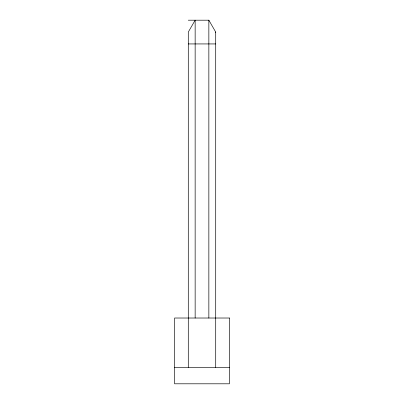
<?xml version="1.0" encoding="UTF-8"?>
<svg xmlns="http://www.w3.org/2000/svg" width="404" height="404" viewBox="0 0 404 404"><rect width="100%" height="100%" fill="white"/><g stroke="black" fill="none" stroke-linecap="round" stroke-linejoin="round"><path stroke-width="0.61" d="M188.294 367.357L188.294 32.068L195.147 20.2L195.147 318.019M215.539 32.35L215.706 32.068L208.853 20.2L188.294 20.2M188.294 43.935L215.706 43.935M174.594 367.357L229.406 367.357M215.706 32.068L215.706 367.357M208.853 20.2L208.853 318.019M229.406 318.019L174.594 318.019L174.594 383.8L229.406 383.8L229.406 318.019"/></g></svg>
